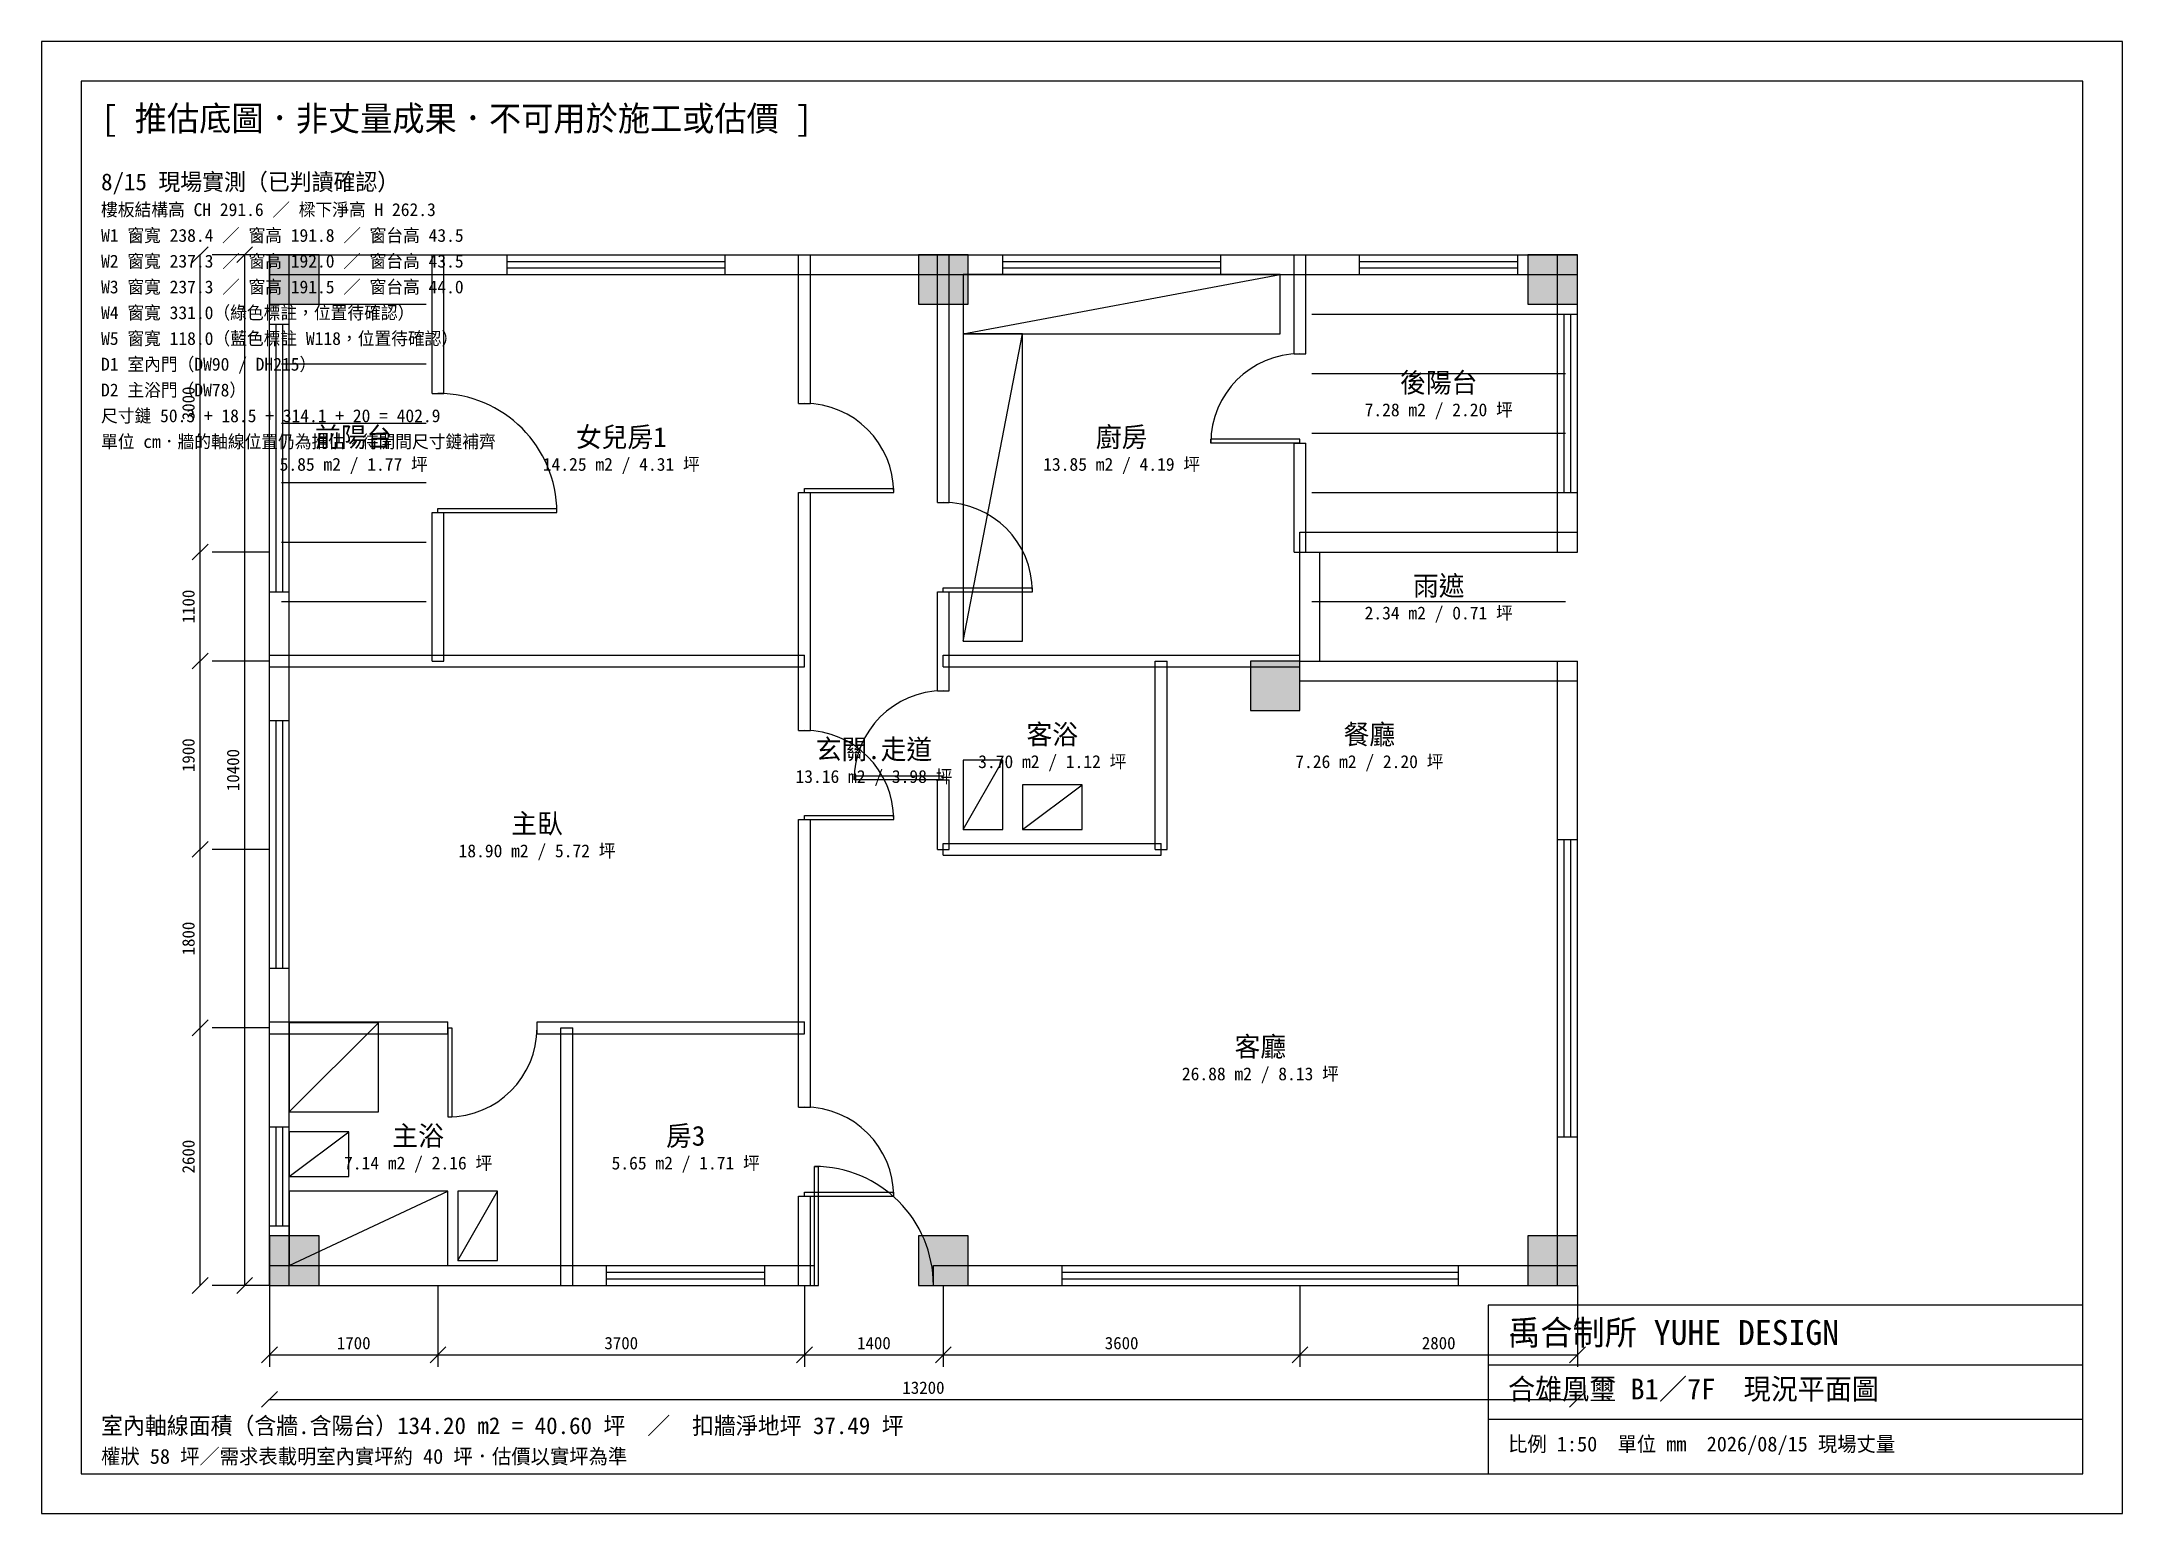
# Model space of a CAD drawing. Header units: millimetres. Extents: x -2300 to 18700, y -2300 to 12550.
import ezdxf
from ezdxf.enums import TextEntityAlignment as Align

# ---------------------------------------------------------------- set-up
doc = ezdxf.new("R2010")
doc.units = ezdxf.units.MM
for name, color, linetype in [('00-圖框', 7, 'CONTINUOUS'), ('01-結構牆', 7, 'CONTINUOUS'), ('02-隔間牆', 8, 'CONTINUOUS'), ('03-柱', 1, 'CONTINUOUS'), ('04-窗', 4, 'CONTINUOUS'), ('05-門', 3, 'CONTINUOUS'), ('06-陽台雨遮', 9, 'CONTINUOUS'), ('07-固定設備', 6, 'CONTINUOUS'), ('08-尺寸', 2, 'CONTINUOUS'), ('09-文字', 5, 'CONTINUOUS'), ('10-註記', 1, 'CONTINUOUS')]:
    doc.layers.add(name, color=color, linetype=linetype)
doc.styles.get("Standard").update_dxf_attribs({"font": 'txt', "width": 0.85})

msp = doc.modelspace()

# ---------------------------------------------------------------- linework, layer by layer
at = {"layer": '00-圖框'}
for p, q in [((18700, 12550), (-2300, 12550)), ((-2300, 12550), (-2300, -2300)), ((18700, -2300), (18700, 12550)), ((18300, 12150), (-1900, 12150)), ((-1900, 12150), (-1900, -1900)), ((18300, -1900), (18300, 12150)), ((18300, -200), (12300, -200)), ((12300, -200), (12300, -1900)), ((18300, -1900), (18300, -200)), ((12300, -800), (18300, -800)), ((12300, -1350), (18300, -1350)), ((-1900, -1900), (18300, -1900)), ((12300, -1900), (18300, -1900)), ((-2300, -2300), (18700, -2300))]:
    msp.add_line(p, q, dxfattribs=at)
at = {"layer": '01-結構牆'}
for p, q in [((0, 10400), (2400, 10400)), ((0, 10200), (0, 10400)), ((0, 9700), (0, 10400)), ((0, 10400), (200, 10400)), ((200, 9700), (200, 10400)), ((2400, 10200), (2400, 10400)), ((4600, 10400), (7400, 10400)), ((4600, 10200), (4600, 10400)), ((7400, 10200), (7400, 10400)), ((9600, 10400), (11000, 10400)), ((9600, 10200), (9600, 10400)), ((11000, 10200), (11000, 10400)), ((12600, 10400), (13200, 10400)), ((12600, 10200), (12600, 10400)), ((13000, 9800), (13000, 10400)), ((13000, 10400), (13200, 10400)), ((13200, 10200), (13200, 10400)), ((13200, 9800), (13200, 10400)), ((0, 10200), (2400, 10200)), ((4600, 10200), (7400, 10200)), ((9600, 10200), (11000, 10200)), ((12600, 10200), (13200, 10200)), ((0, 9700), (200, 9700)), ((13000, 9800), (13200, 9800)), ((13000, 7400), (13000, 8000)), ((13000, 8000), (13200, 8000)), ((13200, 7400), (13200, 8000)), ((10400, 7600), (13200, 7600)), ((10400, 7400), (10400, 7600)), ((13200, 7400), (13200, 7600)), ((10400, 6300), (10400, 7400)), ((10400, 7400), (10600, 7400)), ((10400, 7400), (13200, 7400)), ((10600, 6300), (10600, 7400)), ((13000, 7400), (13200, 7400)), ((0, 5700), (0, 7000)), ((0, 7000), (200, 7000)), ((200, 5700), (200, 7000)), ((10400, 6300), (13200, 6300)), ((10400, 6100), (10400, 6300)), ((10400, 6300), (10600, 6300)), ((13000, 4500), (13000, 6300)), ((13000, 6300), (13200, 6300)), ((13200, 4500), (13200, 6300)), ((13200, 6100), (13200, 6300)), ((10400, 6100), (13200, 6100)), ((0, 5700), (200, 5700)), ((13000, 4500), (13200, 4500)), ((0, 1600), (0, 3200)), ((0, 3200), (200, 3200)), ((200, 1600), (200, 3200)), ((0, 1600), (200, 1600)), ((13000, 0), (13000, 1500)), ((13000, 1500), (13200, 1500)), ((13200, 0), (13200, 1500)), ((0, 0), (0, 600)), ((0, 600), (200, 600)), ((200, 0), (200, 600)), ((0, 200), (3400, 200)), ((0, 0), (0, 200)), ((0, 0), (3400, 0)), ((0, 0), (200, 0)), ((3400, 0), (3400, 200)), ((5000, 200), (5500, 200)), ((5000, 0), (5000, 200)), ((5000, 0), (5500, 0)), ((5500, 0), (5500, 200)), ((6700, 200), (8000, 200)), ((6700, 0), (6700, 200)), ((6700, 0), (8000, 0)), ((8000, 0), (8000, 200)), ((12000, 200), (13200, 200)), ((12000, 0), (12000, 200)), ((12000, 0), (13200, 0)), ((13000, 0), (13200, 0)), ((13200, 0), (13200, 200))]:
    msp.add_line(p, q, dxfattribs=at)
at = {"layer": '02-隔間牆'}
for p, q in [((1640, 9000), (1640, 10400)), ((1640, 10400), (1760, 10400)), ((1760, 9000), (1760, 10400)), ((5340, 8900), (5340, 10400)), ((5340, 10400), (5460, 10400)), ((5460, 8900), (5460, 10400)), ((6740, 7900), (6740, 10400)), ((6740, 10400), (6860, 10400)), ((6860, 7900), (6860, 10400)), ((10340, 9400), (10340, 10400)), ((10340, 10400), (10460, 10400)), ((10460, 9400), (10460, 10400)), ((10340, 9400), (10460, 9400)), ((1640, 9000), (1760, 9000)), ((5340, 8900), (5460, 8900)), ((10340, 7400), (10340, 8500)), ((10340, 8500), (10460, 8500)), ((10460, 7400), (10460, 8500)), ((5340, 5600), (5340, 8000)), ((5340, 8000), (5460, 8000)), ((5460, 5600), (5460, 8000)), ((1640, 6300), (1640, 7800)), ((1640, 7800), (1760, 7800)), ((1760, 6300), (1760, 7800)), ((6740, 7900), (6860, 7900)), ((10340, 7400), (10460, 7400)), ((6740, 6000), (6740, 7000)), ((6740, 7000), (6860, 7000)), ((6860, 6000), (6860, 7000)), ((0, 6360), (5400, 6360)), ((0, 6240), (0, 6360)), ((1640, 6300), (1760, 6300)), ((5400, 6240), (5400, 6360)), ((6800, 6360), (10400, 6360)), ((6800, 6240), (6800, 6360)), ((8940, 4400), (8940, 6300)), ((8940, 6300), (9060, 6300)), ((9060, 4400), (9060, 6300)), ((10400, 6240), (10400, 6360)), ((0, 6240), (5400, 6240)), ((6800, 6240), (10400, 6240)), ((6740, 6000), (6860, 6000)), ((5340, 5600), (5460, 5600)), ((6740, 4400), (6740, 5100)), ((6740, 5100), (6860, 5100)), ((6860, 4400), (6860, 5100)), ((5340, 1800), (5340, 4700)), ((5340, 4700), (5460, 4700)), ((5460, 1800), (5460, 4700)), ((6800, 4460), (9000, 4460)), ((6800, 4340), (6800, 4460)), ((9000, 4340), (9000, 4460)), ((6740, 4400), (6860, 4400)), ((6800, 4340), (9000, 4340)), ((8940, 4400), (9060, 4400)), ((0, 2660), (1800, 2660)), ((0, 2540), (0, 2660)), ((0, 2540), (1800, 2540)), ((1800, 2540), (1800, 2660)), ((2700, 2660), (5400, 2660)), ((2700, 2540), (2700, 2660)), ((2700, 2540), (5400, 2540)), ((2940, 0), (2940, 2600)), ((2940, 2600), (3060, 2600)), ((3060, 0), (3060, 2600)), ((5400, 2540), (5400, 2660)), ((5340, 1800), (5460, 1800)), ((5340, 0), (5340, 900)), ((5340, 900), (5460, 900)), ((5460, 0), (5460, 900)), ((2940, 0), (3060, 0)), ((5340, 0), (5460, 0))]:
    msp.add_line(p, q, dxfattribs=at)
at = {"layer": '03-柱'}
for p, q in [((500, 10400), (0, 10400)), ((0, 10400), (0, 9900)), ((500, 9900), (500, 10400)), ((7050, 10400), (6550, 10400)), ((6550, 10400), (6550, 9900)), ((7050, 9900), (7050, 10400)), ((13200, 10400), (12700, 10400)), ((12700, 10400), (12700, 9900)), ((13200, 9900), (13200, 10400)), ((0, 9900), (500, 9900)), ((6550, 9900), (7050, 9900)), ((12700, 9900), (13200, 9900)), ((10400, 6300), (9900, 6300)), ((9900, 6300), (9900, 5800)), ((10400, 5800), (10400, 6300)), ((9900, 5800), (10400, 5800)), ((500, 500), (0, 500)), ((0, 500), (0, 0)), ((500, 0), (500, 500)), ((7050, 500), (6550, 500)), ((6550, 500), (6550, 0)), ((7050, 0), (7050, 500)), ((13200, 500), (12700, 500)), ((12700, 500), (12700, 0)), ((13200, 0), (13200, 500)), ((0, 0), (500, 0)), ((6550, 0), (7050, 0)), ((12700, 0), (13200, 0))]:
    msp.add_line(p, q, dxfattribs=at)
for points in [[(0, 9900), (500, 9900), (0, 10400), (500, 10400)], [(6550, 9900), (7050, 9900), (6550, 10400), (7050, 10400)], [(12700, 9900), (13200, 9900), (12700, 10400), (13200, 10400)], [(9900, 5800), (10400, 5800), (9900, 6300), (10400, 6300)], [(0, 0), (500, 0), (0, 500), (500, 500)], [(6550, 0), (7050, 0), (6550, 500), (7050, 500)], [(12700, 0), (13200, 0), (12700, 500), (13200, 500)]]:
    msp.add_solid(points, dxfattribs=at)
at = {"layer": '04-窗'}
for p, q in [((2400, 10400), (4600, 10400)), ((2400, 10200), (2400, 10400)), ((2400, 10333), (4600, 10333)), ((4600, 10200), (4600, 10400)), ((7400, 10400), (9600, 10400)), ((7400, 10200), (7400, 10400)), ((7400, 10333), (9600, 10333)), ((9600, 10200), (9600, 10400)), ((11000, 10400), (12600, 10400)), ((11000, 10200), (11000, 10400)), ((11000, 10333), (12600, 10333)), ((12600, 10200), (12600, 10400)), ((2400, 10267), (4600, 10267)), ((2400, 10200), (4600, 10200)), ((7400, 10267), (9600, 10267)), ((7400, 10200), (9600, 10200)), ((11000, 10267), (12600, 10267)), ((11000, 10200), (12600, 10200)), ((0, 7000), (0, 9700)), ((0, 9700), (200, 9700)), ((67, 7000), (67, 9700)), ((133, 7000), (133, 9700)), ((200, 7000), (200, 9700)), ((13000, 8000), (13000, 9800)), ((13000, 9800), (13200, 9800)), ((13067, 8000), (13067, 9800)), ((13133, 8000), (13133, 9800)), ((13200, 8000), (13200, 9800)), ((13000, 8000), (13200, 8000)), ((0, 7000), (200, 7000)), ((0, 3200), (0, 5700)), ((0, 5700), (200, 5700)), ((67, 3200), (67, 5700)), ((133, 3200), (133, 5700)), ((200, 3200), (200, 5700)), ((13000, 1500), (13000, 4500)), ((13000, 4500), (13200, 4500)), ((13067, 1500), (13067, 4500)), ((13133, 1500), (13133, 4500)), ((13200, 1500), (13200, 4500)), ((0, 3200), (200, 3200)), ((0, 600), (0, 1600)), ((0, 1600), (200, 1600)), ((67, 600), (67, 1600)), ((133, 600), (133, 1600)), ((200, 600), (200, 1600)), ((13000, 1500), (13200, 1500)), ((0, 600), (200, 600)), ((3400, 200), (5000, 200)), ((3400, 0), (3400, 200)), ((3400, 133), (5000, 133)), ((3400, 67), (5000, 67)), ((3400, 0), (5000, 0)), ((5000, 0), (5000, 200)), ((8000, 200), (12000, 200)), ((8000, 0), (8000, 200)), ((8000, 133), (12000, 133)), ((8000, 67), (12000, 67)), ((8000, 0), (12000, 0)), ((12000, 0), (12000, 200))]:
    msp.add_line(p, q, dxfattribs=at)
at = {"layer": '05-門'}
for p, q in [((10400, 8540), (9500, 8540)), ((9500, 8500), (9500, 8540)), ((10400, 8500), (9500, 8500)), ((10400, 8500), (10400, 8540)), ((5400, 8040), (6300, 8040)), ((5400, 8000), (5400, 8040)), ((5400, 8000), (6300, 8000)), ((6300, 8000), (6300, 8040)), ((1700, 7840), (2900, 7840)), ((1700, 7800), (1700, 7840)), ((1700, 7800), (2900, 7800)), ((2900, 7800), (2900, 7840)), ((6800, 7040), (7700, 7040)), ((6800, 7000), (6800, 7040)), ((6800, 7000), (7700, 7000)), ((7700, 7000), (7700, 7040)), ((6800, 5140), (5900, 5140)), ((5900, 5100), (5900, 5140)), ((6800, 5100), (5900, 5100)), ((6800, 5100), (6800, 5140)), ((5400, 4740), (6300, 4740)), ((5400, 4700), (5400, 4740)), ((5400, 4700), (6300, 4700)), ((6300, 4700), (6300, 4740)), ((1800, 2600), (1800, 1700)), ((1800, 2600), (1840, 2600)), ((1840, 2600), (1840, 1700)), ((1800, 1700), (1840, 1700)), ((5500, 0), (5500, 1200)), ((5500, 1200), (5540, 1200)), ((5540, 0), (5540, 1200)), ((5400, 940), (6300, 940)), ((5400, 900), (5400, 940)), ((5400, 900), (6300, 900)), ((6300, 900), (6300, 940)), ((5500, 0), (5540, 0))]:
    msp.add_line(p, q, dxfattribs=at)
for centre, radius, start, end in [((10400, 8500), 900, 90, 180), ((1700, 7800), 1200, 0, 90), ((5400, 8000), 900, 0, 90), ((6800, 7000), 900, 0, 90), ((6800, 5100), 900, 90, 180), ((5400, 4700), 900, 0, 90), ((1800, 2600), 900, 270, 0), ((5400, 900), 900, 0, 90), ((5500, 0), 1200, 0, 90)]:
    msp.add_arc(centre, radius, start, end, dxfattribs=at)
at = {"layer": '06-陽台雨遮'}
for p, q in [((120, 9900), (1580, 9900)), ((10520, 9800), (13080, 9800)), ((120, 9300), (1580, 9300)), ((10520, 9200), (13080, 9200)), ((120, 8700), (1580, 8700)), ((10520, 8600), (13080, 8600)), ((120, 8100), (1580, 8100)), ((10520, 8000), (13080, 8000)), ((120, 7500), (1580, 7500)), ((120, 6900), (1580, 6900)), ((10520, 6900), (13080, 6900))]:
    msp.add_line(p, q, dxfattribs=at)
at = {"layer": '07-固定設備'}
for p, q in [((10200, 10200), (7000, 10200)), ((7000, 10200), (7000, 9600)), ((7000, 9600), (10200, 10200)), ((10200, 9600), (10200, 10200)), ((7000, 9600), (10200, 9600)), ((7600, 9600), (7000, 9600)), ((7000, 9600), (7000, 6500)), ((7000, 6500), (7600, 9600)), ((7600, 6500), (7600, 9600)), ((7000, 6500), (7600, 6500)), ((7400, 5300), (7000, 5300)), ((7000, 5300), (7000, 4600)), ((7000, 4600), (7400, 5300)), ((7400, 4600), (7400, 5300)), ((8200, 5050), (7600, 5050)), ((7600, 5050), (7600, 4600)), ((7600, 4600), (8200, 5050)), ((8200, 4600), (8200, 5050)), ((7000, 4600), (7400, 4600)), ((7600, 4600), (8200, 4600)), ((1100, 2650), (200, 2650)), ((200, 2650), (200, 1750)), ((200, 1750), (1100, 2650)), ((1100, 1750), (1100, 2650)), ((200, 1750), (1100, 1750)), ((800, 1550), (200, 1550)), ((200, 1550), (200, 1100)), ((200, 1100), (800, 1550)), ((800, 1100), (800, 1550)), ((200, 1100), (800, 1100)), ((1800, 950), (200, 950)), ((200, 950), (200, 200)), ((200, 200), (1800, 950)), ((1800, 200), (1800, 950)), ((2300, 950), (1900, 950)), ((1900, 950), (1900, 250)), ((1900, 250), (2300, 950)), ((2300, 250), (2300, 950)), ((1900, 250), (2300, 250)), ((200, 200), (1800, 200))]:
    msp.add_line(p, q, dxfattribs=at)
at = {"layer": '08-尺寸'}
for p, q in [((-780, 10320), (-620, 10480)), ((-700, 7400), (-700, 10400)), ((0, 10400), (-580, 10400)), ((-330, 10320), (-170, 10480)), ((-250, 0), (-250, 10400)), ((-780, 7320), (-620, 7480)), ((-780, 7320), (-620, 7480)), ((-700, 6300), (-700, 7400)), ((0, 7400), (-580, 7400)), ((-780, 6220), (-620, 6380)), ((-780, 6220), (-620, 6380)), ((-700, 4400), (-700, 6300)), ((0, 6300), (-580, 6300)), ((-780, 4320), (-620, 4480)), ((-780, 4320), (-620, 4480)), ((-700, 2600), (-700, 4400)), ((0, 4400), (-580, 4400)), ((-780, 2520), (-620, 2680)), ((-780, 2520), (-620, 2680)), ((-700, 0), (-700, 2600)), ((0, 2600), (-580, 2600)), ((-780, -80), (-620, 80)), ((0, 0), (-580, 0)), ((-330, -80), (-170, 80)), ((0, 0), (0, -820)), ((1700, 0), (1700, -820)), ((5400, 0), (5400, -820)), ((6800, 0), (6800, -820)), ((10400, 0), (10400, -820)), ((13200, 0), (13200, -820)), ((-80, -780), (80, -620)), ((1620, -780), (1780, -620)), ((1620, -780), (1780, -620)), ((5320, -780), (5480, -620)), ((5320, -780), (5480, -620)), ((6720, -780), (6880, -620)), ((6720, -780), (6880, -620)), ((10320, -780), (10480, -620)), ((10320, -780), (10480, -620)), ((13120, -780), (13280, -620)), ((0, -700), (1700, -700)), ((1700, -700), (5400, -700)), ((5400, -700), (6800, -700)), ((6800, -700), (10400, -700)), ((10400, -700), (13200, -700)), ((-80, -1230), (80, -1070)), ((0, -1150), (13200, -1150)), ((13120, -1230), (13280, -1070))]:
    msp.add_line(p, q, dxfattribs=at)

# ---------------------------------------------------------------- texts
for s, p in [('3000', (-756, 8900)), ('1100', (-756, 6850)), ('1900', (-756, 5350)), ('10400', (-306, 5200)), ('1800', (-756, 3500)), ('2600', (-756, 1300))]:
    msp.add_text(s, height=125, rotation=90, dxfattribs=at).set_placement(p, align=Align.CENTER)
for s, p in [('1700', (850, -644)), ('3700', (3550, -644)), ('1400', (6100, -644)), ('3600', (8600, -644)), ('2800', (11800, -644)), ('13200', (6600, -1094))]:
    msp.add_text(s, height=125, dxfattribs=at).set_placement(p, align=Align.CENTER)
at = {"layer": '09-文字'}
for s, height, p in [('樓板結構高 CH 291.6 ∕ 樑下淨高 H 262.3', 130, (-1700, 10790)), ('W1 窗寬 238.4 ∕ 窗高 191.8 ∕ 窗台高 43.5', 130, (-1700, 10530)), ('W2 窗寬 237.3 ∕ 窗高 192.0 ∕ 窗台高 43.5', 130, (-1700, 10270)), ('W3 窗寬 237.3 ∕ 窗高 191.5 ∕ 窗台高 44.0', 130, (-1700, 10010)), ('W4 窗寬 331.0（綠色標註，位置待確認）', 130, (-1700, 9750)), ('W5 窗寬 118.0（藍色標註 W118，位置待確認）', 130, (-1700, 9490)), ('D1 室內門（DW90 / DH215）', 130, (-1700, 9230)), ('D2 主浴門（DW78）', 130, (-1700, 8970)), ('尺寸鏈 50.3 + 18.5 + 314.1 + 20 = 402.9', 130, (-1700, 8710)), ('單位 cm．牆的軸線位置仍為推估，待開間尺寸鏈補齊', 130, (-1700, 8450)), ('禹合制所 YUHE DESIGN', 250, (12500, -600)), ('合雄凰璽 B1∕7F  現況平面圖', 210, (12500, -1150)), ('室內軸線面積（含牆.含陽台）134.20 m2 = 40.60 坪\u3000∕\u3000扣牆淨地坪 37.49 坪', 170, (-1700, -1500)), ('權狀 58 坪∕需求表載明室內實坪約 40 坪．估價以實坪為準', 150, (-1700, -1800)), ('比例 1:50  單位 mm  2026/08/15 現場丈量', 150, (12500, -1675))]:
    msp.add_text(s, height=height, dxfattribs=at).set_placement(p)
for s, height, p in [('後陽台', 200, (11800, 9010)), ('7.28 m2 / 2.20 坪', 130, (11800, 8770)), ('前陽台', 200, (850, 8460)), ('女兒房1', 200, (3550, 8460)), ('廚房', 200, (8600, 8460)), ('5.85 m2 / 1.77 坪', 130, (850, 8220)), ('14.25 m2 / 4.31 坪', 130, (3550, 8220)), ('13.85 m2 / 4.19 坪', 130, (8600, 8220)), ('雨遮', 200, (11800, 6960)), ('2.34 m2 / 0.71 坪', 130, (11800, 6720)), ('客浴', 200, (7900, 5460)), ('餐廳', 200, (11100, 5460)), ('玄關.走道', 200, (6100, 5310)), ('3.70 m2 / 1.12 坪', 130, (7900, 5220)), ('7.26 m2 / 2.20 坪', 130, (11100, 5220)), ('13.16 m2 / 3.98 坪', 130, (6100, 5070)), ('主臥', 200, (2700, 4560)), ('18.90 m2 / 5.72 坪', 130, (2700, 4320)), ('客廳', 200, (10000, 2310)), ('26.88 m2 / 8.13 坪', 130, (10000, 2070)), ('主浴', 200, (1500, 1410)), ('房3', 200, (4200, 1410)), ('7.14 m2 / 2.16 坪', 130, (1500, 1170)), ('5.65 m2 / 1.71 坪', 130, (4200, 1170))]:
    msp.add_text(s, height=height, dxfattribs=at).set_placement(p, align=Align.CENTER)
at = {"layer": '10-註記'}
for s, height, p in [('[ 推估底圖．非丈量成果．不可用於施工或估價 ]', 250, (-1700, 11650)), ('8/15 現場實測（已判讀確認）', 170, (-1700, 11050))]:
    msp.add_text(s, height=height, dxfattribs=at).set_placement(p)

doc.saveas('drawing.dxf')
